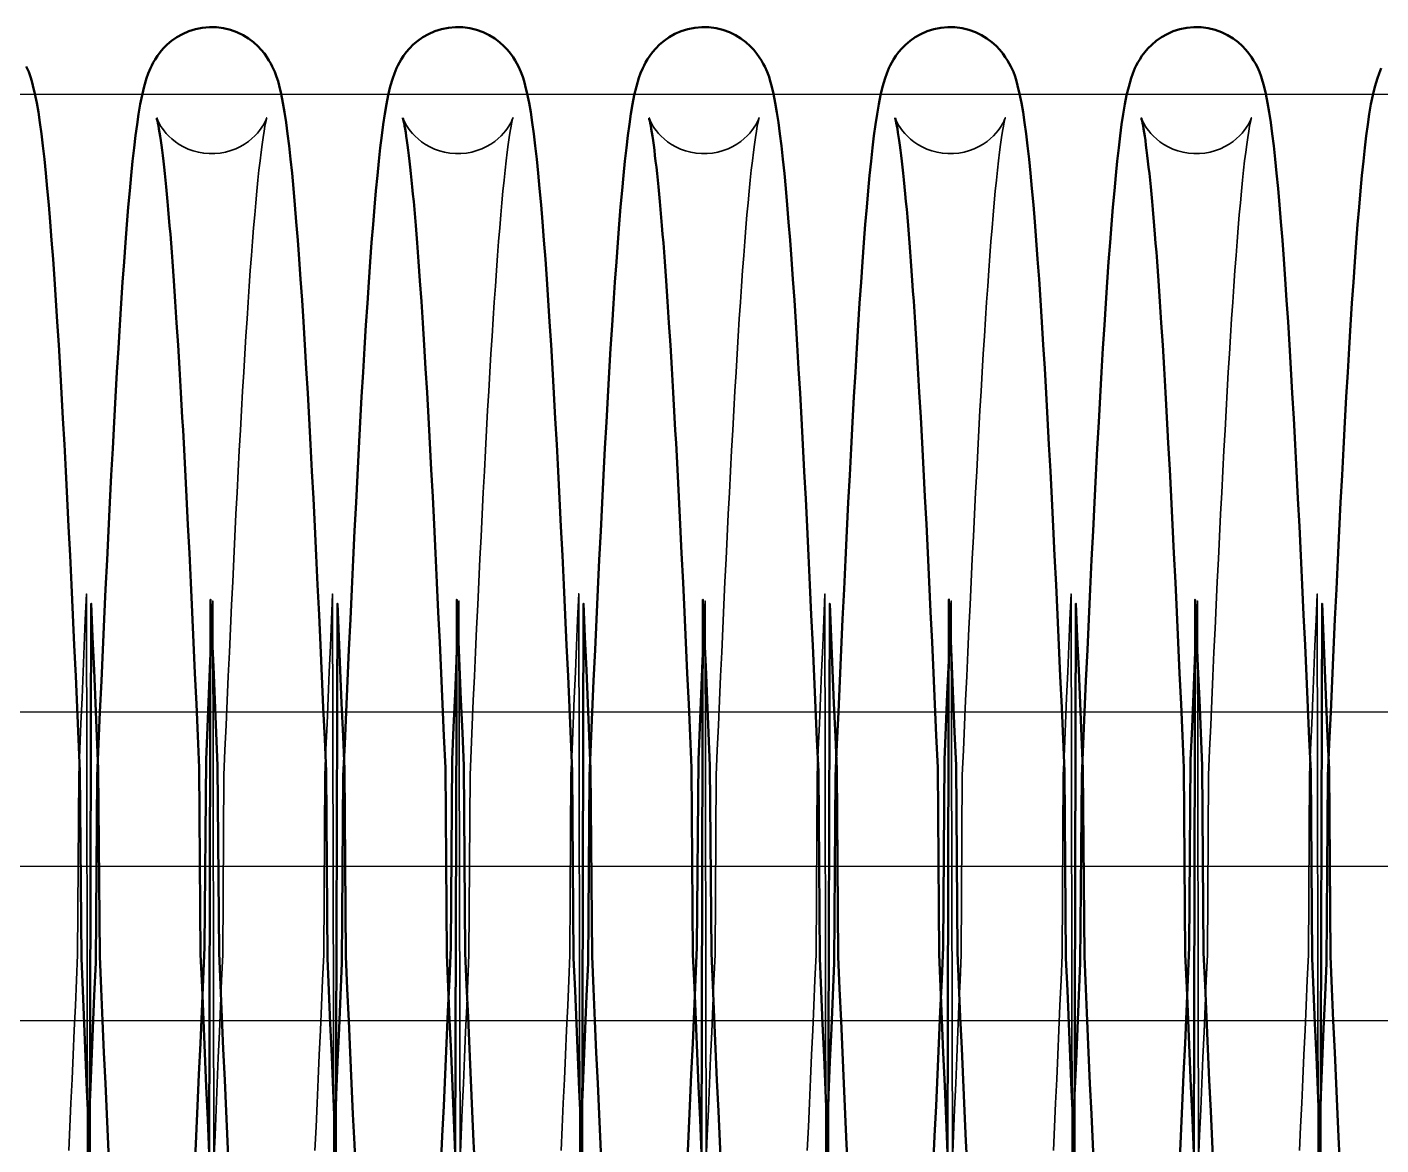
# Model space of a CAD drawing. Header units: millimetres. Extents: x 0 to 190005487, y 0 to 455456909.
# Drawn here: x 90683.43 to 90727.29, y 21507.21 to 21543.41 of the extents above; entities that cross this region are included whole.
import ezdxf

# ---------------------------------------------------------------- set-up
doc = ezdxf.new("R2010")
doc.units = ezdxf.units.MM
doc.header["$LTSCALE"] = 400
doc.header["$MEASUREMENT"] = 0
doc.linetypes.add('ACAD_ISO04W100', pattern=[30, 24, -3, 0, -3])
doc.linetypes.add('CEN', pattern=[35, 30, -2, 1, -2])
doc.layers.get('0').update_dxf_attribs({"linetype": 'CONTINUOUS'})
doc.layers.add('cen', color=1, linetype='ACAD_ISO04W100')
doc.layers.add('가려진 것(ISO)', color=7, linetype='CONTINUOUS', lineweight=35)
doc.layers.add('가시적인 것(ISO)', color=7, linetype='CONTINUOUS', lineweight=50)

# ---------------------------------------------------------------- blocks, each defined once
blk = doc.blocks.new('토션스프링 3')
at = {"layer": '가려진 것(ISO)', "flags": 128}
for points in [[(21462049.329, -50952857.63), (21462049.334, -50952857.647), (21462049.355, -50952857.704), (21462049.399, -50952857.807), (21462049.478, -50952857.966), (21462049.535, -50952858.07), (21462049.608, -50952858.191), (21462049.7, -50952858.328), (21462049.815, -50952858.48), (21462049.954, -50952858.646), (21462050.121, -50952858.822), (21462050.316, -50952859.003), (21462050.542, -50952859.182), (21462050.797, -50952859.355), (21462051.076, -50952859.514), (21462051.378, -50952859.654), (21462051.7, -50952859.77), (21462052.038, -50952859.86), (21462052.386, -50952859.922), (21462052.74, -50952859.952), (21462053.097, -50952859.949), (21462053.452, -50952859.915), (21462053.8, -50952859.851), (21462054.135, -50952859.758), (21462054.454, -50952859.638), (21462054.754, -50952859.495), (21462055.032, -50952859.334), (21462055.282, -50952859.161), (21462055.504, -50952858.981), (21462055.696, -50952858.801), (21462055.86, -50952858.625), (21462055.997, -50952858.459), (21462056.108, -50952858.309), (21462056.197, -50952858.174), (21462056.268, -50952858.056), (21462056.324, -50952857.954), (21462056.367, -50952857.869), (21462056.424, -50952857.742), (21462056.453, -50952857.667), (21462056.465, -50952857.633), (21462056.465, -50952857.635), (21462056.456, -50952857.667), (21462056.441, -50952857.726), (21462056.421, -50952857.808), (21462056.399, -50952857.911), (21462056.348, -50952858.173), (21462056.289, -50952858.505), (21462056.226, -50952858.901), (21462056.162, -50952859.352), (21462056.096, -50952859.857), (21462056.028, -50952860.413), (21462055.96, -50952861.021), (21462055.891, -50952861.678), (21462055.821, -50952862.381), (21462055.751, -50952863.131), (21462055.681, -50952863.924), (21462055.611, -50952864.759), (21462055.54, -50952865.637), (21462055.469, -50952866.559), (21462055.399, -50952867.522), (21462055.327, -50952868.527), (21462055.256, -50952869.571), (21462055.185, -50952870.652), (21462055.114, -50952871.77), (21462055.042, -50952872.923), (21462054.971, -50952874.109), (21462054.9, -50952875.328), (21462054.828, -50952876.578), (21462054.757, -50952877.861), (21462054.686, -50952879.178), (21462054.614, -50952880.526), (21462054.543, -50952881.903), (21462054.471, -50952883.309), (21462054.4, -50952884.741), (21462054.328, -50952886.197), (21462054.256, -50952887.677), (21462054.185, -50952889.177), (21462054.113, -50952890.697), (21462054.042, -50952892.234), (21462053.971, -50952893.791), (21462053.899, -50952895.368), (21462053.828, -50952896.964), (21462053.756, -50952898.577), (21462053.684, -50952900.205), (21462053.613, -50952911.846), (21462053.541, -50952913.499), (21462053.469, -50952915.16), (21462053.398, -50952916.829), (21462053.326, -50952918.502), (21462053.255, -50952920.179), (21462053.184, -50952921.858), (21462053.112, -50952923.543), (21462053.041, -50952925.233), (21462052.969, -50952888.925), (21462052.897, -50952890.618)], [(21462065.276, -50952857.63), (21462065.281, -50952857.647), (21462065.302, -50952857.704), (21462065.346, -50952857.807), (21462065.424, -50952857.966), (21462065.482, -50952858.07), (21462065.555, -50952858.191), (21462065.647, -50952858.328), (21462065.761, -50952858.48), (21462065.901, -50952858.647), (21462066.068, -50952858.823), (21462066.263, -50952859.003), (21462066.489, -50952859.182), (21462066.744, -50952859.355), (21462067.023, -50952859.514), (21462067.325, -50952859.654), (21462067.647, -50952859.77), (21462067.985, -50952859.86), (21462068.333, -50952859.922), (21462068.687, -50952859.952), (21462069.044, -50952859.949), (21462069.399, -50952859.915), (21462069.747, -50952859.851), (21462070.082, -50952859.758), (21462070.401, -50952859.638), (21462070.701, -50952859.494), (21462070.979, -50952859.334), (21462071.229, -50952859.161), (21462071.45, -50952858.981), (21462071.643, -50952858.8), (21462071.807, -50952858.625), (21462071.944, -50952858.459), (21462072.055, -50952858.309), (21462072.144, -50952858.174), (21462072.215, -50952858.056), (21462072.271, -50952857.954), (21462072.314, -50952857.869), (21462072.371, -50952857.742), (21462072.4, -50952857.667), (21462072.412, -50952857.633), (21462072.412, -50952857.635), (21462072.403, -50952857.667), (21462072.388, -50952857.726), (21462072.368, -50952857.808), (21462072.346, -50952857.911), (21462072.294, -50952858.173), (21462072.236, -50952858.505), (21462072.173, -50952858.901), (21462072.108, -50952859.352), (21462072.042, -50952859.857), (21462071.975, -50952860.414), (21462071.907, -50952861.021), (21462071.838, -50952861.678), (21462071.768, -50952862.381), (21462071.698, -50952863.131), (21462071.628, -50952863.924), (21462071.557, -50952864.759), (21462071.487, -50952865.637), (21462071.416, -50952866.559), (21462071.345, -50952867.523), (21462071.274, -50952868.527), (21462071.203, -50952869.571), (21462071.132, -50952870.652), (21462071.06, -50952871.77), (21462070.989, -50952872.923), (21462070.918, -50952874.109), (21462070.846, -50952875.328), (21462070.775, -50952876.578), (21462070.704, -50952877.861), (21462070.633, -50952879.178), (21462070.561, -50952880.526), (21462070.49, -50952881.903), (21462070.418, -50952883.309), (21462070.346, -50952884.741), (21462070.275, -50952886.198), (21462070.203, -50952887.677), (21462070.132, -50952889.177), (21462070.06, -50952890.697), (21462069.989, -50952892.234), (21462069.918, -50952893.791), (21462069.846, -50952895.368), (21462069.775, -50952896.964), (21462069.703, -50952898.577), (21462069.631, -50952900.205), (21462069.56, -50952911.847), (21462069.488, -50952913.499), (21462069.416, -50952915.16), (21462069.345, -50952916.829), (21462069.273, -50952918.502), (21462069.202, -50952920.179), (21462069.13, -50952921.858), (21462069.059, -50952923.543), (21462068.988, -50952925.233), (21462068.916, -50952888.925), (21462068.844, -50952890.618)], [(21462081.222, -50952857.63), (21462081.228, -50952857.647), (21462081.249, -50952857.704), (21462081.293, -50952857.807), (21462081.371, -50952857.966), (21462081.429, -50952858.07), (21462081.502, -50952858.191), (21462081.594, -50952858.328), (21462081.708, -50952858.481), (21462081.848, -50952858.647), (21462082.015, -50952858.823), (21462082.21, -50952859.003), (21462082.436, -50952859.182), (21462082.691, -50952859.355), (21462082.971, -50952859.514), (21462083.272, -50952859.654), (21462083.594, -50952859.77), (21462083.932, -50952859.86), (21462084.28, -50952859.922), (21462084.634, -50952859.952), (21462084.991, -50952859.949), (21462085.346, -50952859.915), (21462085.694, -50952859.851), (21462086.029, -50952859.758), (21462086.348, -50952859.638), (21462086.648, -50952859.494), (21462086.926, -50952859.333), (21462087.176, -50952859.16), (21462087.397, -50952858.981), (21462087.59, -50952858.8), (21462087.754, -50952858.624), (21462087.891, -50952858.459), (21462088.002, -50952858.309), (21462088.091, -50952858.174), (21462088.162, -50952858.056), (21462088.217, -50952857.954), (21462088.26, -50952857.869), (21462088.318, -50952857.742), (21462088.347, -50952857.667), (21462088.359, -50952857.633), (21462088.358, -50952857.635), (21462088.35, -50952857.667), (21462088.334, -50952857.726), (21462088.315, -50952857.808), (21462088.293, -50952857.911), (21462088.241, -50952858.173), (21462088.183, -50952858.505), (21462088.12, -50952858.901), (21462088.055, -50952859.352), (21462087.989, -50952859.857), (21462087.922, -50952860.414), (21462087.854, -50952861.021), (21462087.785, -50952861.678), (21462087.715, -50952862.381), (21462087.645, -50952863.131), (21462087.575, -50952863.924), (21462087.504, -50952864.759), (21462087.434, -50952865.637), (21462087.363, -50952866.559), (21462087.292, -50952867.523), (21462087.221, -50952868.527), (21462087.15, -50952869.571), (21462087.079, -50952870.652), (21462087.007, -50952871.77), (21462086.936, -50952872.923), (21462086.865, -50952874.109), (21462086.793, -50952875.328), (21462086.722, -50952876.578), (21462086.651, -50952877.861), (21462086.58, -50952879.178), (21462086.508, -50952880.526), (21462086.436, -50952881.904), (21462086.365, -50952883.309), (21462086.293, -50952884.741), (21462086.222, -50952886.198), (21462086.15, -50952887.677), (21462086.078, -50952889.177), (21462086.007, -50952890.697), (21462085.936, -50952892.234), (21462085.864, -50952893.79), (21462085.793, -50952895.368), (21462085.721, -50952896.964), (21462085.65, -50952898.577), (21462085.578, -50952900.205), (21462085.506, -50952911.847), (21462085.435, -50952913.499), (21462085.363, -50952915.16), (21462085.291, -50952916.828), (21462085.22, -50952918.502), (21462085.149, -50952920.179), (21462085.077, -50952921.858), (21462085.006, -50952923.543), (21462084.934, -50952925.233), (21462084.863, -50952888.925), (21462084.791, -50952890.618)], [(21462097.169, -50952857.63), (21462097.175, -50952857.647), (21462097.196, -50952857.704), (21462097.239, -50952857.809), (21462097.317, -50952857.972), (21462097.375, -50952858.076), (21462097.45, -50952858.196), (21462097.543, -50952858.332), (21462097.658, -50952858.484), (21462097.799, -50952858.651), (21462097.966, -50952858.828), (21462098.163, -50952859.008), (21462098.39, -50952859.187), (21462098.645, -50952859.359), (21462098.925, -50952859.518), (21462099.228, -50952859.658), (21462099.55, -50952859.773), (21462099.888, -50952859.862), (21462100.237, -50952859.923), (21462100.591, -50952859.952), (21462100.947, -50952859.949), (21462101.302, -50952859.914), (21462101.649, -50952859.849), (21462101.984, -50952859.755), (21462102.303, -50952859.634), (21462102.603, -50952859.49), (21462102.879, -50952859.329), (21462103.129, -50952859.156), (21462103.349, -50952858.976), (21462103.541, -50952858.796), (21462103.705, -50952858.62), (21462103.841, -50952858.455), (21462103.951, -50952858.305), (21462104.04, -50952858.171), (21462104.11, -50952858.053), (21462104.165, -50952857.952), (21462104.208, -50952857.867), (21462104.265, -50952857.741), (21462104.294, -50952857.666), (21462104.306, -50952857.633), (21462104.305, -50952857.635), (21462104.296, -50952857.668), (21462104.281, -50952857.727), (21462104.262, -50952857.809), (21462104.239, -50952857.912), (21462104.188, -50952858.175), (21462104.129, -50952858.507), (21462104.067, -50952858.903), (21462104.002, -50952859.355), (21462103.936, -50952859.859), (21462103.869, -50952860.416), (21462103.8, -50952861.024), (21462103.731, -50952861.681), (21462103.662, -50952862.385), (21462103.591, -50952863.134), (21462103.521, -50952863.927), (21462103.451, -50952864.763), (21462103.38, -50952865.641), (21462103.31, -50952866.563), (21462103.239, -50952867.527), (21462103.168, -50952868.531), (21462103.096, -50952869.575), (21462103.025, -50952870.656), (21462102.954, -50952871.774), (21462102.882, -50952872.927), (21462102.811, -50952874.113), (21462102.74, -50952875.332), (21462102.669, -50952876.581), (21462102.598, -50952877.865), (21462102.526, -50952879.182), (21462102.455, -50952880.53), (21462102.383, -50952881.907), (21462102.312, -50952883.313), (21462102.24, -50952884.745), (21462102.168, -50952886.201), (21462102.097, -50952887.68), (21462102.025, -50952889.18), (21462101.954, -50952890.699), (21462101.882, -50952892.236), (21462101.811, -50952893.793), (21462101.74, -50952895.37), (21462101.668, -50952896.967), (21462101.597, -50952898.58), (21462101.525, -50952900.208), (21462101.453, -50952911.849), (21462101.381, -50952913.501), (21462101.31, -50952915.162), (21462101.238, -50952916.83), (21462101.167, -50952918.503), (21462101.095, -50952920.179), (21462101.024, -50952921.858), (21462100.953, -50952923.543), (21462100.881, -50952925.233), (21462100.81, -50952888.925), (21462100.738, -50952890.619)], [(21462113.116, -50952857.63), (21462113.122, -50952857.647), (21462113.143, -50952857.704), (21462113.186, -50952857.807), (21462113.265, -50952857.966), (21462113.322, -50952858.07), (21462113.396, -50952858.191), (21462113.488, -50952858.328), (21462113.602, -50952858.48), (21462113.741, -50952858.646), (21462113.908, -50952858.822), (21462114.103, -50952859.003), (21462114.329, -50952859.182), (21462114.584, -50952859.354), (21462114.863, -50952859.514), (21462115.165, -50952859.654), (21462115.487, -50952859.77), (21462115.825, -50952859.86), (21462116.173, -50952859.921), (21462116.527, -50952859.952), (21462116.884, -50952859.949), (21462117.239, -50952859.915), (21462117.586, -50952859.851), (21462117.922, -50952859.758), (21462118.241, -50952859.638), (21462118.541, -50952859.495), (21462118.819, -50952859.334), (21462119.069, -50952859.161), (21462119.291, -50952858.981), (21462119.483, -50952858.801), (21462119.647, -50952858.625), (21462119.784, -50952858.459), (21462119.895, -50952858.309), (21462119.984, -50952858.174), (21462120.055, -50952858.056), (21462120.111, -50952857.954), (21462120.154, -50952857.869), (21462120.212, -50952857.742), (21462120.241, -50952857.667), (21462120.253, -50952857.633), (21462120.252, -50952857.635), (21462120.243, -50952857.667), (21462120.228, -50952857.726), (21462120.209, -50952857.808), (21462120.186, -50952857.911), (21462120.135, -50952858.173), (21462120.077, -50952858.505), (21462120.014, -50952858.9), (21462119.949, -50952859.352), (21462119.883, -50952859.856), (21462119.816, -50952860.413), (21462119.748, -50952861.021), (21462119.678, -50952861.677), (21462119.609, -50952862.381), (21462119.539, -50952863.131), (21462119.468, -50952863.924), (21462119.398, -50952864.759), (21462119.328, -50952865.637), (21462119.257, -50952866.559), (21462119.186, -50952867.522), (21462119.115, -50952868.526), (21462119.044, -50952869.57), (21462118.972, -50952870.652), (21462118.901, -50952871.77), (21462118.83, -50952872.923), (21462118.758, -50952874.11), (21462118.687, -50952875.328), (21462118.616, -50952876.578), (21462118.545, -50952877.861), (21462118.473, -50952879.178), (21462118.402, -50952880.525), (21462118.33, -50952881.903), (21462118.259, -50952883.309), (21462118.187, -50952884.741), (21462118.115, -50952886.197), (21462118.044, -50952887.677), (21462117.972, -50952889.177), (21462117.901, -50952890.697), (21462117.829, -50952892.235), (21462117.758, -50952893.791), (21462117.687, -50952895.368), (21462117.615, -50952896.964), (21462117.543, -50952898.577), (21462117.472, -50952900.205), (21462117.4, -50952911.846), (21462117.328, -50952913.499), (21462117.257, -50952915.16), (21462117.185, -50952916.829), (21462117.114, -50952918.503), (21462117.042, -50952920.18), (21462116.971, -50952921.859), (21462116.9, -50952923.544), (21462116.828, -50952925.233), (21462116.756, -50952888.925), (21462116.685, -50952890.618)], [(21462043.638, -50952924.51), (21462043.709, -50952922.988), (21462043.781, -50952921.449), (21462043.852, -50952919.893), (21462043.923, -50952918.32), (21462043.994, -50952916.728), (21462044.066, -50952915.118), (21462044.138, -50952913.493), (21462044.209, -50952911.853), (21462044.281, -50952900.202), (21462044.352, -50952898.54), (21462044.424, -50952896.871), (21462044.496, -50952895.196), (21462044.567, -50952893.516), (21462044.639, -50952891.835), (21462044.71, -50952890.153), (21462044.781, -50952888.469), (21462044.852, -50952924.781), (21462044.924, -50952923.091)], [(21462059.585, -50952924.51), (21462059.656, -50952922.988), (21462059.727, -50952921.448), (21462059.799, -50952919.892), (21462059.87, -50952918.32), (21462059.941, -50952916.728), (21462060.013, -50952915.118), (21462060.084, -50952913.493), (21462060.156, -50952911.853), (21462060.228, -50952900.202), (21462060.299, -50952898.541), (21462060.371, -50952896.871), (21462060.443, -50952895.196), (21462060.514, -50952893.516), (21462060.585, -50952891.834), (21462060.657, -50952890.152), (21462060.728, -50952888.468), (21462060.799, -50952924.78), (21462060.871, -50952923.091)], [(21462075.531, -50952924.525), (21462075.602, -50952923), (21462075.674, -50952921.456), (21462075.746, -50952919.893), (21462075.817, -50952918.315), (21462075.888, -50952916.723), (21462075.96, -50952915.118), (21462076.031, -50952913.499), (21462076.102, -50952911.865), (21462076.174, -50952900.217), (21462076.245, -50952898.557), (21462076.317, -50952896.888), (21462076.389, -50952895.21), (21462076.46, -50952893.527), (21462076.532, -50952891.839), (21462076.604, -50952890.15), (21462076.675, -50952888.461), (21462076.746, -50952924.774), (21462076.818, -50952923.091)], [(21462091.478, -50952924.509), (21462091.55, -50952922.988), (21462091.621, -50952921.45), (21462091.692, -50952919.894), (21462091.764, -50952918.321), (21462091.835, -50952916.728), (21462091.907, -50952915.118), (21462091.978, -50952913.491), (21462092.05, -50952911.852), (21462092.121, -50952900.2), (21462092.193, -50952898.539), (21462092.265, -50952896.87), (21462092.336, -50952895.196), (21462092.408, -50952893.517), (21462092.479, -50952891.837), (21462092.55, -50952890.156), (21462092.622, -50952888.47), (21462092.693, -50952924.781), (21462092.765, -50952923.091)], [(21462107.425, -50952924.509), (21462107.497, -50952922.988), (21462107.568, -50952921.449), (21462107.639, -50952919.894), (21462107.711, -50952918.321), (21462107.782, -50952916.728), (21462107.853, -50952915.118), (21462107.925, -50952913.492), (21462107.997, -50952911.852), (21462108.068, -50952900.201), (21462108.14, -50952898.539), (21462108.211, -50952896.87), (21462108.283, -50952895.196), (21462108.355, -50952893.517), (21462108.426, -50952891.836), (21462108.497, -50952890.155), (21462108.568, -50952888.47), (21462108.64, -50952924.781), (21462108.711, -50952923.091)], [(21462123.372, -50952924.51), (21462123.443, -50952922.988), (21462123.515, -50952921.449), (21462123.586, -50952919.894), (21462123.657, -50952918.321), (21462123.729, -50952916.728), (21462123.8, -50952915.118), (21462123.872, -50952913.492), (21462123.943, -50952911.852), (21462124.015, -50952900.201), (21462124.087, -50952898.539), (21462124.158, -50952896.87), (21462124.23, -50952895.196), (21462124.301, -50952893.517), (21462124.373, -50952891.836), (21462124.444, -50952890.155), (21462124.515, -50952888.47), (21462124.587, -50952924.781), (21462124.658, -50952923.091)]]:
    blk.add_lwpolyline(points, dxfattribs=at)
at = {"layer": '가시적인 것(ISO)', "flags": 128}
for points in [[(21462040.879, -50952854.311), (21462041.041, -50952854.656), (21462041.159, -50952854.968), (21462041.246, -50952855.255), (21462041.315, -50952855.53), (21462041.443, -50952856.08), (21462041.562, -50952856.658), (21462041.669, -50952857.275), (21462041.77, -50952857.939), (21462041.867, -50952858.66), (21462041.963, -50952859.447), (21462042.058, -50952860.302), (21462042.153, -50952861.223), (21462042.247, -50952862.209), (21462042.341, -50952863.26), (21462042.433, -50952864.373), (21462042.526, -50952865.549), (21462042.618, -50952866.786), (21462042.71, -50952868.082), (21462042.801, -50952869.438), (21462042.893, -50952870.856), (21462042.985, -50952872.334), (21462043.077, -50952873.869), (21462043.169, -50952875.458), (21462043.261, -50952877.098), (21462043.353, -50952878.787), (21462043.445, -50952880.52), (21462043.536, -50952882.295), (21462043.627, -50952884.111), (21462043.719, -50952885.971), (21462043.811, -50952887.873), (21462043.902, -50952889.813), (21462043.994, -50952891.788), (21462044.086, -50952893.794), (21462044.178, -50952895.826), (21462044.269, -50952897.882), (21462044.361, -50952899.957), (21462044.452, -50952912.049), (21462044.543, -50952914.161), (21462044.635, -50952916.293), (21462044.727, -50952918.44), (21462044.818, -50952920.598), (21462044.91, -50952922.763), (21462045.002, -50952924.93), (21462045.093, -50952889.095), (21462045.185, -50952891.255), (21462045.276, -50952893.406), (21462045.368, -50952895.552), (21462045.459, -50952897.692), (21462045.551, -50952899.822), (21462045.643, -50952911.938), (21462045.734, -50952914.035), (21462045.826, -50952916.11), (21462045.918, -50952918.159), (21462046.009, -50952920.177), (21462046.1, -50952922.161), (21462046.192, -50952924.116), (21462046.283, -50952926.04)], [(21462044.924, -50952923.091), (21462045.016, -50952920.927), (21462045.108, -50952918.768), (21462045.199, -50952916.618), (21462045.291, -50952914.48), (21462045.383, -50952912.36), (21462045.474, -50952900.26), (21462045.565, -50952898.186), (21462045.657, -50952896.131), (21462045.748, -50952894.098), (21462045.84, -50952892.09), (21462045.932, -50952890.111), (21462046.024, -50952888.164), (21462046.115, -50952886.253), (21462046.207, -50952884.382), (21462046.299, -50952882.555), (21462046.39, -50952880.774), (21462046.482, -50952879.039), (21462046.573, -50952877.347), (21462046.665, -50952875.701), (21462046.757, -50952874.105), (21462046.849, -50952872.561), (21462046.941, -50952871.071), (21462047.034, -50952869.639), (21462047.126, -50952868.267), (21462047.218, -50952866.958), (21462047.31, -50952865.715), (21462047.402, -50952864.533), (21462047.495, -50952863.413), (21462047.587, -50952862.357), (21462047.681, -50952861.365), (21462047.775, -50952860.439), (21462047.87, -50952859.579), (21462047.964, -50952858.788), (21462048.059, -50952858.059), (21462048.159, -50952857.385), (21462048.266, -50952856.758), (21462048.384, -50952856.17), (21462048.516, -50952855.614), (21462048.679, -50952855.055), (21462048.788, -50952854.754), (21462048.925, -50952854.424), (21462049.01, -50952854.245), (21462049.111, -50952854.052), (21462049.232, -50952853.846), (21462049.377, -50952853.624), (21462049.552, -50952853.389), (21462049.762, -50952853.143), (21462050.011, -50952852.894), (21462050.303, -50952852.647), (21462050.635, -50952852.413), (21462051.004, -50952852.204), (21462051.407, -50952852.028), (21462051.838, -50952851.891), (21462052.287, -50952851.799), (21462052.747, -50952851.758), (21462053.211, -50952851.767), (21462053.669, -50952851.826), (21462054.111, -50952851.934), (21462054.532, -50952852.086), (21462054.926, -50952852.276), (21462055.283, -50952852.494), (21462055.6, -50952852.733), (21462055.876, -50952852.981), (21462056.11, -50952853.23), (21462056.307, -50952853.472), (21462056.472, -50952853.704), (21462056.608, -50952853.92), (21462056.724, -50952854.122), (21462056.825, -50952854.311), (21462056.987, -50952854.657), (21462057.105, -50952854.968), (21462057.193, -50952855.256), (21462057.262, -50952855.53), (21462057.39, -50952856.08), (21462057.509, -50952856.658), (21462057.616, -50952857.275), (21462057.717, -50952857.939), (21462057.813, -50952858.66), (21462057.91, -50952859.447), (21462058.005, -50952860.302), (21462058.1, -50952861.223), (21462058.194, -50952862.209), (21462058.287, -50952863.26), (21462058.38, -50952864.373), (21462058.473, -50952865.549), (21462058.565, -50952866.786), (21462058.657, -50952868.082), (21462058.748, -50952869.438), (21462058.84, -50952870.856), (21462058.932, -50952872.334), (21462059.024, -50952873.869), (21462059.116, -50952875.458), (21462059.208, -50952877.098), (21462059.3, -50952878.786), (21462059.391, -50952880.52), (21462059.483, -50952882.295), (21462059.574, -50952884.111), (21462059.666, -50952885.97), (21462059.757, -50952887.872), (21462059.849, -50952889.813), (21462059.941, -50952891.788), (21462060.033, -50952893.793), (21462060.124, -50952895.826), (21462060.216, -50952897.882), (21462060.307, -50952899.957), (21462060.399, -50952912.049), (21462060.49, -50952914.161), (21462060.582, -50952916.293), (21462060.673, -50952918.44), (21462060.765, -50952920.598), (21462060.857, -50952922.762), (21462060.949, -50952924.93), (21462061.04, -50952889.095), (21462061.132, -50952891.255), (21462061.223, -50952893.406), (21462061.314, -50952895.552), (21462061.406, -50952897.692), (21462061.498, -50952899.822), (21462061.589, -50952911.937), (21462061.681, -50952914.035), (21462061.773, -50952916.11), (21462061.865, -50952918.159), (21462061.956, -50952920.177), (21462062.047, -50952922.162), (21462062.139, -50952924.116), (21462062.23, -50952926.04)], [(21462060.871, -50952923.091), (21462060.963, -50952920.927), (21462061.054, -50952918.768), (21462061.146, -50952916.618), (21462061.238, -50952914.48), (21462061.33, -50952912.359), (21462061.421, -50952900.26), (21462061.512, -50952898.185), (21462061.604, -50952896.131), (21462061.695, -50952894.098), (21462061.787, -50952892.09), (21462061.879, -50952890.111), (21462061.971, -50952888.164), (21462062.062, -50952886.253), (21462062.154, -50952884.382), (21462062.246, -50952882.554), (21462062.337, -50952880.774), (21462062.428, -50952879.038), (21462062.52, -50952877.347), (21462062.612, -50952875.701), (21462062.704, -50952874.105), (21462062.796, -50952872.561), (21462062.888, -50952871.071), (21462062.98, -50952869.639), (21462063.073, -50952868.267), (21462063.165, -50952866.958), (21462063.257, -50952865.714), (21462063.349, -50952864.532), (21462063.441, -50952863.413), (21462063.534, -50952862.357), (21462063.628, -50952861.365), (21462063.722, -50952860.438), (21462063.817, -50952859.578), (21462063.911, -50952858.786), (21462064.006, -50952858.058), (21462064.106, -50952857.384), (21462064.213, -50952856.758), (21462064.331, -50952856.171), (21462064.463, -50952855.614), (21462064.626, -50952855.055), (21462064.735, -50952854.753), (21462064.872, -50952854.424), (21462064.957, -50952854.244), (21462065.058, -50952854.052), (21462065.179, -50952853.846), (21462065.324, -50952853.624), (21462065.5, -50952853.388), (21462065.71, -50952853.143), (21462065.959, -50952852.893), (21462066.251, -50952852.646), (21462066.583, -50952852.413), (21462066.952, -50952852.204), (21462067.355, -50952852.028), (21462067.786, -50952851.891), (21462068.235, -50952851.799), (21462068.695, -50952851.758), (21462069.158, -50952851.767), (21462069.617, -50952851.827), (21462070.059, -50952851.934), (21462070.48, -50952852.086), (21462070.873, -50952852.276), (21462071.231, -50952852.495), (21462071.547, -50952852.733), (21462071.823, -50952852.982), (21462072.058, -50952853.231), (21462072.255, -50952853.473), (21462072.419, -50952853.704), (21462072.555, -50952853.921), (21462072.67, -50952854.122), (21462072.77, -50952854.311), (21462072.931, -50952854.657), (21462073.05, -50952854.969), (21462073.139, -50952855.256), (21462073.209, -50952855.531), (21462073.337, -50952856.079), (21462073.455, -50952856.658), (21462073.563, -50952857.275), (21462073.663, -50952857.939), (21462073.76, -50952858.661), (21462073.857, -50952859.447), (21462073.952, -50952860.301), (21462074.047, -50952861.222), (21462074.141, -50952862.209), (21462074.234, -50952863.259), (21462074.327, -50952864.373), (21462074.419, -50952865.549), (21462074.512, -50952866.785), (21462074.603, -50952868.082), (21462074.695, -50952869.438), (21462074.787, -50952870.856), (21462074.879, -50952872.334), (21462074.971, -50952873.869), (21462075.063, -50952875.458), (21462075.155, -50952877.098), (21462075.247, -50952878.786), (21462075.338, -50952880.52), (21462075.43, -50952882.295), (21462075.521, -50952884.111), (21462075.613, -50952885.97), (21462075.704, -50952887.872), (21462075.796, -50952889.812), (21462075.888, -50952891.787), (21462075.98, -50952893.793), (21462076.071, -50952895.826), (21462076.163, -50952897.882), (21462076.254, -50952899.957), (21462076.346, -50952912.049), (21462076.437, -50952914.161), (21462076.529, -50952916.293), (21462076.62, -50952918.439), (21462076.712, -50952920.597), (21462076.804, -50952922.762), (21462076.895, -50952924.929), (21462076.987, -50952889.095), (21462077.079, -50952891.255), (21462077.17, -50952893.406), (21462077.261, -50952895.552), (21462077.353, -50952897.691), (21462077.444, -50952899.821), (21462077.536, -50952911.937), (21462077.628, -50952914.035), (21462077.72, -50952916.11), (21462077.811, -50952918.159), (21462077.903, -50952920.177), (21462077.994, -50952922.162), (21462078.085, -50952924.116), (21462078.177, -50952926.039)], [(21462076.818, -50952923.091), (21462076.909, -50952920.936), (21462077.001, -50952918.782), (21462077.092, -50952916.634), (21462077.184, -50952914.497), (21462077.276, -50952912.373), (21462077.368, -50952900.267), (21462077.459, -50952898.183), (21462077.551, -50952896.125), (21462077.642, -50952894.098), (21462077.733, -50952892.098), (21462077.825, -50952890.124), (21462077.917, -50952888.181), (21462078.008, -50952886.27), (21462078.1, -50952884.397), (21462078.192, -50952882.564), (21462078.284, -50952880.776), (21462078.375, -50952879.035), (21462078.467, -50952877.345), (21462078.558, -50952875.707), (21462078.65, -50952874.116), (21462078.742, -50952872.576), (21462078.834, -50952871.088), (21462078.926, -50952869.656), (21462079.019, -50952868.281), (21462079.111, -50952866.965), (21462079.204, -50952865.712), (21462079.296, -50952864.524), (21462079.389, -50952863.402), (21462079.482, -50952862.349), (21462079.575, -50952861.361), (21462079.669, -50952860.436), (21462079.764, -50952859.575), (21462079.86, -50952858.777), (21462079.959, -50952858.041), (21462080.059, -50952857.367), (21462080.161, -50952856.751), (21462080.275, -50952856.173), (21462080.409, -50952855.614), (21462080.575, -50952855.051), (21462080.682, -50952854.751), (21462080.821, -50952854.421), (21462080.906, -50952854.241), (21462081.007, -50952854.048), (21462081.128, -50952853.841), (21462081.274, -50952853.62), (21462081.449, -50952853.385), (21462081.661, -50952853.138), (21462081.911, -50952852.888), (21462082.202, -50952852.642), (21462082.535, -50952852.41), (21462082.906, -50952852.201), (21462083.31, -50952852.024), (21462083.739, -50952851.889), (21462084.19, -50952851.799), (21462084.651, -50952851.757), (21462085.113, -50952851.767), (21462085.57, -50952851.828), (21462086.014, -50952851.937), (21462086.434, -50952852.088), (21462086.825, -50952852.279), (21462087.182, -50952852.5), (21462087.501, -50952852.74), (21462087.777, -50952852.989), (21462088.01, -50952853.237), (21462088.207, -50952853.48), (21462088.37, -50952853.71), (21462088.507, -50952853.925), (21462088.626, -50952854.127), (21462088.728, -50952854.315), (21462088.889, -50952854.66), (21462089.004, -50952854.971), (21462089.087, -50952855.259), (21462089.155, -50952855.534), (21462089.285, -50952856.086), (21462089.404, -50952856.665), (21462089.511, -50952857.281), (21462089.611, -50952857.945), (21462089.708, -50952858.667), (21462089.804, -50952859.455), (21462089.9, -50952860.31), (21462089.995, -50952861.232), (21462090.089, -50952862.218), (21462090.182, -50952863.269), (21462090.275, -50952864.383), (21462090.367, -50952865.559), (21462090.459, -50952866.795), (21462090.551, -50952868.092), (21462090.643, -50952869.448), (21462090.734, -50952870.867), (21462090.826, -50952872.346), (21462090.918, -50952873.881), (21462091.01, -50952875.47), (21462091.102, -50952877.11), (21462091.194, -50952878.798), (21462091.286, -50952880.531), (21462091.377, -50952882.307), (21462091.469, -50952884.122), (21462091.56, -50952885.983), (21462091.652, -50952887.885), (21462091.743, -50952889.826), (21462091.835, -50952891.801), (21462091.927, -50952893.806), (21462092.019, -50952895.838), (21462092.11, -50952897.894), (21462092.202, -50952899.968), (21462092.293, -50952912.06), (21462092.384, -50952914.173), (21462092.476, -50952916.305), (21462092.568, -50952918.452), (21462092.659, -50952920.609), (21462092.751, -50952922.774), (21462092.843, -50952924.94), (21462092.934, -50952889.105), (21462093.026, -50952891.264), (21462093.117, -50952893.414), (21462093.208, -50952895.561), (21462093.3, -50952897.701), (21462093.392, -50952899.831), (21462093.483, -50952911.946), (21462093.575, -50952914.044), (21462093.667, -50952916.118), (21462093.759, -50952918.166), (21462093.85, -50952920.184), (21462093.941, -50952922.167), (21462094.032, -50952924.122), (21462094.124, -50952926.046)], [(21462092.765, -50952923.091), (21462092.856, -50952920.927), (21462092.948, -50952918.767), (21462093.04, -50952916.617), (21462093.132, -50952914.48), (21462093.223, -50952912.361), (21462093.315, -50952900.263), (21462093.406, -50952898.188), (21462093.497, -50952896.133), (21462093.589, -50952894.099), (21462093.681, -50952892.09), (21462093.772, -50952890.11), (21462093.864, -50952888.163), (21462093.956, -50952886.253), (21462094.048, -50952884.382), (21462094.139, -50952882.556), (21462094.231, -50952880.777), (21462094.322, -50952879.04), (21462094.414, -50952877.347), (21462094.506, -50952875.701), (21462094.598, -50952874.105), (21462094.69, -50952872.56), (21462094.782, -50952871.071), (21462094.874, -50952869.639), (21462094.966, -50952868.268), (21462095.058, -50952866.96), (21462095.15, -50952865.717), (21462095.242, -50952864.535), (21462095.335, -50952863.415), (21462095.428, -50952862.358), (21462095.521, -50952861.367), (21462095.615, -50952860.441), (21462095.709, -50952859.582), (21462095.803, -50952858.792), (21462095.899, -50952858.062), (21462095.999, -50952857.386), (21462096.107, -50952856.758), (21462096.225, -50952856.17), (21462096.356, -50952855.615), (21462096.52, -50952855.056), (21462096.628, -50952854.754), (21462096.765, -50952854.425), (21462096.85, -50952854.246), (21462096.951, -50952854.053), (21462097.072, -50952853.847), (21462097.217, -50952853.626), (21462097.392, -50952853.39), (21462097.601, -50952853.145), (21462097.85, -50952852.895), (21462098.142, -50952852.648), (21462098.474, -50952852.415), (21462098.842, -50952852.205), (21462099.246, -50952852.029), (21462099.676, -50952851.892), (21462100.125, -50952851.8), (21462100.585, -50952851.758), (21462101.049, -50952851.767), (21462101.507, -50952851.826), (21462101.949, -50952851.933), (21462102.371, -50952852.085), (21462102.764, -50952852.275), (21462103.122, -50952852.493), (21462103.439, -50952852.731), (21462103.715, -50952852.98), (21462103.949, -50952853.229), (21462104.147, -50952853.471), (21462104.311, -50952853.702), (21462104.449, -50952853.918), (21462104.568, -50952854.12), (21462104.671, -50952854.309), (21462104.832, -50952854.655), (21462104.948, -50952854.966), (21462105.033, -50952855.254), (21462105.101, -50952855.529), (21462105.231, -50952856.08), (21462105.35, -50952856.659), (21462105.457, -50952857.275), (21462105.557, -50952857.939), (21462105.654, -50952858.66), (21462105.75, -50952859.448), (21462105.846, -50952860.303), (21462105.941, -50952861.224), (21462106.035, -50952862.21), (21462106.128, -50952863.26), (21462106.221, -50952864.374), (21462106.313, -50952865.549), (21462106.405, -50952866.786), (21462106.497, -50952868.082), (21462106.589, -50952869.438), (21462106.681, -50952870.857), (21462106.773, -50952872.335), (21462106.865, -50952873.87), (21462106.957, -50952875.459), (21462107.048, -50952877.099), (21462107.14, -50952878.787), (21462107.232, -50952880.52), (21462107.323, -50952882.295), (21462107.415, -50952884.111), (21462107.506, -50952885.971), (21462107.598, -50952887.873), (21462107.69, -50952889.814), (21462107.781, -50952891.789), (21462107.873, -50952893.794), (21462107.965, -50952895.827), (21462108.057, -50952897.882), (21462108.148, -50952899.957), (21462108.239, -50952912.049), (21462108.331, -50952914.162), (21462108.422, -50952916.294), (21462108.514, -50952918.441), (21462108.606, -50952920.599), (21462108.698, -50952922.763), (21462108.789, -50952924.93), (21462108.881, -50952889.096), (21462108.972, -50952891.255), (21462109.063, -50952893.405), (21462109.155, -50952895.552), (21462109.246, -50952897.692), (21462109.338, -50952899.822), (21462109.43, -50952911.938), (21462109.522, -50952914.036), (21462109.613, -50952916.111), (21462109.705, -50952918.159), (21462109.796, -50952920.177), (21462109.888, -50952922.161), (21462109.979, -50952924.116), (21462110.071, -50952926.04)], [(21462108.711, -50952923.091), (21462108.803, -50952920.927), (21462108.895, -50952918.767), (21462108.987, -50952916.617), (21462109.078, -50952914.48), (21462109.17, -50952912.36), (21462109.261, -50952900.262), (21462109.353, -50952898.188), (21462109.444, -50952896.132), (21462109.536, -50952894.099), (21462109.627, -50952892.09), (21462109.719, -50952890.11), (21462109.811, -50952888.163), (21462109.903, -50952886.253), (21462109.995, -50952884.382), (21462110.086, -50952882.556), (21462110.177, -50952880.776), (21462110.269, -50952879.04), (21462110.361, -50952877.347), (21462110.452, -50952875.701), (21462110.544, -50952874.105), (21462110.637, -50952872.56), (21462110.729, -50952871.071), (21462110.821, -50952869.639), (21462110.913, -50952868.268), (21462111.005, -50952866.96), (21462111.097, -50952865.716), (21462111.189, -50952864.534), (21462111.282, -50952863.415), (21462111.375, -50952862.358), (21462111.468, -50952861.366), (21462111.562, -50952860.44), (21462111.656, -50952859.582), (21462111.75, -50952858.791), (21462111.846, -50952858.061), (21462111.946, -50952857.386), (21462112.054, -50952856.758), (21462112.172, -50952856.17), (21462112.303, -50952855.615), (21462112.467, -50952855.056), (21462112.575, -50952854.754), (21462112.712, -50952854.425), (21462112.797, -50952854.245), (21462112.898, -50952854.053), (21462113.019, -50952853.847), (21462113.164, -50952853.625), (21462113.339, -50952853.39), (21462113.549, -50952853.145), (21462113.797, -50952852.895), (21462114.089, -50952852.648), (21462114.421, -50952852.414), (21462114.79, -50952852.205), (21462115.193, -50952852.029), (21462115.624, -50952851.892), (21462116.073, -50952851.8), (21462116.532, -50952851.758), (21462116.996, -50952851.767), (21462117.454, -50952851.826), (21462117.896, -50952851.933), (21462118.318, -50952852.085), (21462118.711, -50952852.275), (21462119.069, -50952852.493), (21462119.386, -50952852.731), (21462119.662, -50952852.98), (21462119.897, -50952853.229), (21462120.094, -50952853.471), (21462120.258, -50952853.703), (21462120.396, -50952853.918), (21462120.514, -50952854.12), (21462120.617, -50952854.309), (21462120.778, -50952854.655), (21462120.895, -50952854.966), (21462120.98, -50952855.254), (21462121.048, -50952855.529), (21462121.178, -50952856.08), (21462121.296, -50952856.659), (21462121.404, -50952857.275), (21462121.504, -50952857.939), (21462121.601, -50952858.66), (21462121.697, -50952859.448), (21462121.793, -50952860.302), (21462121.887, -50952861.224), (21462121.981, -50952862.21), (21462122.075, -50952863.26), (21462122.168, -50952864.374), (21462122.26, -50952865.549), (21462122.352, -50952866.786), (21462122.444, -50952868.082), (21462122.536, -50952869.438), (21462122.627, -50952870.856), (21462122.719, -50952872.335), (21462122.811, -50952873.87), (21462122.903, -50952875.459), (21462122.995, -50952877.099), (21462123.087, -50952878.787), (21462123.179, -50952880.52), (21462123.27, -50952882.295), (21462123.362, -50952884.111), (21462123.453, -50952885.971), (21462123.545, -50952887.873), (21462123.637, -50952889.814), (21462123.728, -50952891.789), (21462123.82, -50952893.794), (21462123.912, -50952895.827), (21462124.003, -50952897.882), (21462124.095, -50952899.957), (21462124.186, -50952912.049), (21462124.278, -50952914.162), (21462124.369, -50952916.294), (21462124.461, -50952918.441), (21462124.553, -50952920.599), (21462124.644, -50952922.763), (21462124.736, -50952924.93), (21462124.828, -50952889.096), (21462124.919, -50952891.255), (21462125.01, -50952893.405), (21462125.102, -50952895.552), (21462125.193, -50952897.692), (21462125.285, -50952899.822), (21462125.377, -50952911.938), (21462125.469, -50952914.036), (21462125.56, -50952916.111), (21462125.652, -50952918.159), (21462125.743, -50952920.177), (21462125.835, -50952922.161), (21462125.926, -50952924.116), (21462126.017, -50952926.04)], [(21462124.658, -50952923.091), (21462124.75, -50952920.927), (21462124.842, -50952918.768), (21462124.934, -50952916.617), (21462125.025, -50952914.48), (21462125.117, -50952912.36), (21462125.208, -50952900.262), (21462125.299, -50952898.187), (21462125.391, -50952896.132), (21462125.483, -50952894.098), (21462125.574, -50952892.09), (21462125.666, -50952890.11), (21462125.758, -50952888.163), (21462125.85, -50952886.253), (21462125.941, -50952884.382), (21462126.033, -50952882.556), (21462126.124, -50952880.776), (21462126.216, -50952879.04), (21462126.307, -50952877.347), (21462126.399, -50952875.701), (21462126.491, -50952874.105), (21462126.583, -50952872.56), (21462126.676, -50952871.071), (21462126.768, -50952869.639), (21462126.86, -50952868.268), (21462126.952, -50952866.96), (21462127.044, -50952865.716), (21462127.136, -50952864.534), (21462127.229, -50952863.414), (21462127.322, -50952862.358), (21462127.415, -50952861.366), (21462127.509, -50952860.44), (21462127.603, -50952859.581), (21462127.697, -50952858.79), (21462127.793, -50952858.061), (21462127.893, -50952857.386), (21462128.001, -50952856.758), (21462128.119, -50952856.17), (21462128.25, -50952855.615), (21462128.413, -50952855.056), (21462128.522, -50952854.754), (21462128.659, -50952854.425)], [(21462052.897, -50952890.618), (21462052.806, -50952892.783), (21462052.714, -50952894.942), (21462052.622, -50952897.09), (21462052.531, -50952899.224), (21462052.439, -50952911.339), (21462052.348, -50952913.433), (21462052.257, -50952915.51), (21462052.165, -50952917.568), (21462052.073, -50952919.604), (21462051.982, -50952921.613), (21462051.89, -50952923.593), (21462051.798, -50952925.538)], [(21462068.844, -50952890.618), (21462068.753, -50952892.783), (21462068.661, -50952894.942), (21462068.569, -50952897.09), (21462068.478, -50952899.224), (21462068.386, -50952911.339), (21462068.295, -50952913.433), (21462068.204, -50952915.51), (21462068.112, -50952917.568), (21462068.02, -50952919.604), (21462067.929, -50952921.613), (21462067.837, -50952923.593), (21462067.745, -50952925.538)], [(21462054.013, -50952925.881), (21462053.921, -50952923.941), (21462053.83, -50952921.967), (21462053.738, -50952919.964), (21462053.646, -50952917.936), (21462053.555, -50952915.885), (21462053.464, -50952913.815), (21462053.372, -50952911.721), (21462053.281, -50952899.605), (21462053.189, -50952897.471), (21462053.097, -50952895.323), (21462053.005, -50952893.166), (21462052.914, -50952891.003), (21462052.822, -50952888.839), (21462052.731, -50952924.678), (21462052.639, -50952922.523), (21462052.548, -50952920.37), (21462052.457, -50952918.22), (21462052.365, -50952916.077), (21462052.273, -50952913.946), (21462052.181, -50952911.829), (21462052.09, -50952899.733), (21462051.998, -50952897.659), (21462051.907, -50952895.614), (21462051.815, -50952893.6), (21462051.724, -50952891.613), (21462051.633, -50952889.655), (21462051.541, -50952887.728), (21462051.449, -50952885.836), (21462051.358, -50952883.983), (21462051.266, -50952882.173), (21462051.174, -50952880.41), (21462051.083, -50952878.696), (21462051.038, -50952877.859), (21462050.992, -50952877.036), (21462050.901, -50952875.426), (21462050.81, -50952873.867), (21462050.718, -50952872.361), (21462050.627, -50952870.912), (21462050.535, -50952869.522), (21462050.444, -50952868.195), (21462050.399, -50952867.556), (21462050.353, -50952866.933), (21462050.308, -50952866.328), (21462050.263, -50952865.74), (21462050.218, -50952865.17), (21462050.173, -50952864.618), (21462050.082, -50952863.562), (21462050.036, -50952863.06), (21462049.99, -50952862.575), (21462049.944, -50952862.108), (21462049.899, -50952861.66), (21462049.854, -50952861.232), (21462049.809, -50952860.823), (21462049.765, -50952860.435), (21462049.721, -50952860.069), (21462049.678, -50952859.724), (21462049.636, -50952859.402), (21462049.595, -50952859.103), (21462049.556, -50952858.828), (21462049.517, -50952858.578), (21462049.48, -50952858.352), (21462049.444, -50952858.152), (21462049.41, -50952857.978), (21462049.379, -50952857.834), (21462049.353, -50952857.724), (21462049.335, -50952857.654), (21462049.329, -50952857.63)], [(21462084.791, -50952890.618), (21462084.699, -50952892.783), (21462084.608, -50952894.942), (21462084.516, -50952897.09), (21462084.424, -50952899.224), (21462084.333, -50952911.339), (21462084.242, -50952913.432), (21462084.15, -50952915.51), (21462084.059, -50952917.568), (21462083.967, -50952919.604), (21462083.875, -50952921.614), (21462083.784, -50952923.593), (21462083.692, -50952925.538)], [(21462069.96, -50952925.881), (21462069.868, -50952923.94), (21462069.776, -50952921.967), (21462069.685, -50952919.964), (21462069.593, -50952917.935), (21462069.502, -50952915.885), (21462069.41, -50952913.815), (21462069.319, -50952911.721), (21462069.227, -50952899.604), (21462069.136, -50952897.47), (21462069.044, -50952895.322), (21462068.952, -50952893.165), (21462068.861, -50952891.002), (21462068.769, -50952888.839), (21462068.678, -50952924.678), (21462068.586, -50952922.523), (21462068.495, -50952920.37), (21462068.403, -50952918.22), (21462068.312, -50952916.077), (21462068.22, -50952913.945), (21462068.128, -50952911.829), (21462068.037, -50952899.732), (21462067.945, -50952897.659), (21462067.854, -50952895.614), (21462067.762, -50952893.6), (21462067.671, -50952891.613), (21462067.579, -50952889.654), (21462067.488, -50952887.727), (21462067.396, -50952885.835), (21462067.304, -50952883.982), (21462067.213, -50952882.173), (21462067.121, -50952880.409), (21462067.03, -50952878.696), (21462066.984, -50952877.859), (21462066.939, -50952877.036), (21462066.848, -50952875.426), (21462066.756, -50952873.866), (21462066.665, -50952872.361), (21462066.573, -50952870.911), (21462066.482, -50952869.521), (21462066.391, -50952868.194), (21462066.346, -50952867.555), (21462066.3, -50952866.933), (21462066.255, -50952866.327), (21462066.21, -50952865.739), (21462066.164, -50952865.17), (21462066.119, -50952864.617), (21462066.074, -50952864.082), (21462066.028, -50952863.562), (21462065.983, -50952863.059), (21462065.937, -50952862.574), (21462065.891, -50952862.108), (21462065.846, -50952861.66), (21462065.801, -50952861.232), (21462065.756, -50952860.823), (21462065.712, -50952860.436), (21462065.668, -50952860.069), (21462065.625, -50952859.725), (21462065.583, -50952859.403), (21462065.543, -50952859.104), (21462065.503, -50952858.829), (21462065.464, -50952858.578), (21462065.427, -50952858.352), (21462065.391, -50952858.152), (21462065.357, -50952857.978), (21462065.325, -50952857.833), (21462065.299, -50952857.724), (21462065.282, -50952857.654), (21462065.276, -50952857.63)], [(21462100.738, -50952890.619), (21462100.646, -50952892.783), (21462100.554, -50952894.942), (21462100.463, -50952897.09), (21462100.371, -50952899.224), (21462100.28, -50952911.338), (21462100.189, -50952913.432), (21462100.097, -50952915.51), (21462100.006, -50952917.568), (21462099.914, -50952919.604), (21462099.822, -50952921.614), (21462099.73, -50952923.593), (21462099.639, -50952925.539)], [(21462085.907, -50952925.88), (21462085.815, -50952923.939), (21462085.723, -50952921.966), (21462085.631, -50952919.963), (21462085.54, -50952917.935), (21462085.448, -50952915.885), (21462085.357, -50952913.815), (21462085.266, -50952911.72), (21462085.174, -50952899.603), (21462085.083, -50952897.469), (21462084.991, -50952895.321), (21462084.899, -50952893.164), (21462084.807, -50952891.001), (21462084.716, -50952888.838), (21462084.624, -50952924.678), (21462084.533, -50952922.523), (21462084.442, -50952920.369), (21462084.35, -50952918.219), (21462084.259, -50952916.076), (21462084.167, -50952913.944), (21462084.075, -50952911.827), (21462083.983, -50952899.731), (21462083.892, -50952897.658), (21462083.8, -50952895.613), (21462083.709, -50952893.6), (21462083.618, -50952891.612), (21462083.526, -50952889.653), (21462083.435, -50952887.726), (21462083.343, -50952885.834), (21462083.251, -50952883.981), (21462083.16, -50952882.171), (21462083.068, -50952880.408), (21462082.977, -50952878.695), (21462082.931, -50952877.859), (21462082.886, -50952877.036), (21462082.795, -50952875.425), (21462082.703, -50952873.866), (21462082.612, -50952872.36), (21462082.52, -50952870.91), (21462082.429, -50952869.52), (21462082.338, -50952868.193), (21462082.292, -50952867.554), (21462082.247, -50952866.932), (21462082.202, -50952866.327), (21462082.156, -50952865.739), (21462082.111, -50952865.169), (21462082.066, -50952864.617), (21462082.021, -50952864.081), (21462081.975, -50952863.561), (21462081.929, -50952863.059), (21462081.884, -50952862.574), (21462081.838, -50952862.107), (21462081.793, -50952861.66), (21462081.748, -50952861.231), (21462081.703, -50952860.823), (21462081.659, -50952860.436), (21462081.615, -50952860.069), (21462081.573, -50952859.725), (21462081.531, -50952859.403), (21462081.49, -50952859.104), (21462081.45, -50952858.829), (21462081.411, -50952858.578), (21462081.374, -50952858.352), (21462081.338, -50952858.152), (21462081.303, -50952857.977), (21462081.272, -50952857.833), (21462081.246, -50952857.724), (21462081.229, -50952857.654), (21462081.222, -50952857.63)], [(21462116.685, -50952890.618), (21462116.593, -50952892.783), (21462116.501, -50952894.941), (21462116.41, -50952897.09), (21462116.318, -50952899.224), (21462116.227, -50952911.34), (21462116.135, -50952913.433), (21462116.044, -50952915.51), (21462115.952, -50952917.568), (21462115.861, -50952919.603), (21462115.769, -50952921.613), (21462115.677, -50952923.592), (21462115.586, -50952925.537)], [(21462101.852, -50952925.842), (21462101.76, -50952923.904), (21462101.669, -50952921.936), (21462101.577, -50952919.94), (21462101.486, -50952917.918), (21462101.394, -50952915.866), (21462101.303, -50952913.786), (21462101.211, -50952911.684), (21462101.119, -50952899.564), (21462101.028, -50952897.428), (21462100.936, -50952895.282), (21462100.844, -50952893.13), (21462100.753, -50952890.975), (21462100.662, -50952888.82), (21462100.57, -50952924.659), (21462100.479, -50952922.497), (21462100.387, -50952920.336), (21462100.295, -50952918.181), (21462100.204, -50952916.036), (21462100.112, -50952913.906), (21462100.02, -50952911.794), (21462099.929, -50952899.705), (21462099.838, -50952897.641), (21462099.746, -50952895.598), (21462099.655, -50952893.577), (21462099.563, -50952891.584), (21462099.472, -50952889.62), (21462099.38, -50952887.691), (21462099.288, -50952885.801), (21462099.197, -50952883.952), (21462099.105, -50952882.149), (21462099.014, -50952880.394), (21462098.923, -50952878.684), (21462098.831, -50952877.019), (21462098.74, -50952875.404), (21462098.648, -50952873.841), (21462098.557, -50952872.334), (21462098.466, -50952870.885), (21462098.375, -50952869.498), (21462098.329, -50952868.829), (21462098.284, -50952868.177), (21462098.238, -50952867.541), (21462098.193, -50952866.922), (21462098.148, -50952866.318), (21462098.102, -50952865.731), (21462098.057, -50952865.159), (21462098.011, -50952864.605), (21462097.966, -50952864.067), (21462097.92, -50952863.547), (21462097.875, -50952863.046), (21462097.83, -50952862.562), (21462097.785, -50952862.098), (21462097.741, -50952861.652), (21462097.697, -50952861.227), (21462097.653, -50952860.821), (21462097.609, -50952860.436), (21462097.566, -50952860.072), (21462097.524, -50952859.729), (21462097.481, -50952859.409), (21462097.44, -50952859.11), (21462097.399, -50952858.833), (21462097.358, -50952858.578), (21462097.318, -50952858.348), (21462097.281, -50952858.145), (21462097.248, -50952857.972), (21462097.218, -50952857.831), (21462097.194, -50952857.725), (21462097.176, -50952857.655), (21462097.169, -50952857.63)], [(21462117.801, -50952925.883), (21462117.709, -50952923.943), (21462117.617, -50952921.969), (21462117.525, -50952919.966), (21462117.434, -50952917.937), (21462117.342, -50952915.885), (21462117.251, -50952913.815), (21462117.16, -50952911.722), (21462117.068, -50952899.607), (21462116.976, -50952897.473), (21462116.885, -50952895.325), (21462116.793, -50952893.168), (21462116.701, -50952891.005), (21462116.61, -50952888.841), (21462116.518, -50952924.679), (21462116.427, -50952922.523), (21462116.336, -50952920.372), (21462116.244, -50952918.222), (21462116.152, -50952916.08), (21462116.061, -50952913.949), (21462115.969, -50952911.832), (21462115.877, -50952899.735), (21462115.786, -50952897.661), (21462115.694, -50952895.615), (21462115.603, -50952893.6), (21462115.512, -50952891.615), (21462115.42, -50952889.657), (21462115.328, -50952887.73), (21462115.237, -50952885.839), (21462115.145, -50952883.986), (21462115.053, -50952882.176), (21462114.962, -50952880.412), (21462114.871, -50952878.697), (21462114.825, -50952877.86), (21462114.779, -50952877.037), (21462114.734, -50952876.226), (21462114.688, -50952875.427), (21462114.597, -50952873.869), (21462114.506, -50952872.363), (21462114.414, -50952870.914), (21462114.323, -50952869.524), (21462114.232, -50952868.197), (21462114.186, -50952867.558), (21462114.141, -50952866.935), (21462114.095, -50952866.329), (21462114.05, -50952865.741), (21462114.005, -50952865.171), (21462113.96, -50952864.618), (21462113.869, -50952863.564), (21462113.824, -50952863.061), (21462113.778, -50952862.576), (21462113.732, -50952862.109), (21462113.686, -50952861.661), (21462113.641, -50952861.232), (21462113.596, -50952860.823), (21462113.551, -50952860.435), (21462113.508, -50952860.068), (21462113.465, -50952859.723), (21462113.423, -50952859.401), (21462113.382, -50952859.102), (21462113.342, -50952858.827), (21462113.304, -50952858.576), (21462113.267, -50952858.351), (21462113.231, -50952858.151), (21462113.198, -50952857.978), (21462113.166, -50952857.834), (21462113.14, -50952857.724), (21462113.123, -50952857.654), (21462113.116, -50952857.63)]]:
    blk.add_lwpolyline(points, dxfattribs=at)
blk = doc.blocks.new('토션스프링1234')
blk.add_blockref('토션스프링 3', (188.103, -4314.906))
blk = doc.blocks.new('A$C640965EA')
at = {"color": 3}
for p, q in [((1320.65, 4480.554, 379.347), (4794.161, 4480.554, 379.347)), ((1244.788, 4460.554, 379.347), (4836.513, 4460.554, 379.347)), ((1244.788, 4450.554, 379.347), (4836.513, 4450.554, 379.347))]:
    blk.add_line(p, q, dxfattribs=at)
at = {"layer": 'cen', "linetype": 'CEN'}
blk.add_line((1205.65, 4455.554, 379.347), (4794.161, 4455.554, 379.347), dxfattribs=at)
at = {"xscale": 0.5000000000072761, "yscale": 0.5000000000072761, "zscale": 0.5000000000072761}
blk.add_blockref('토션스프링1234', (-10729019.037, 25483066.058, 379.347), dxfattribs=at)

msp = doc.modelspace()

# ---------------------------------------------------------------- block references
msp.add_blockref('A$C640965EA', (88587.952, 17060.682))

doc.saveas('drawing.dxf')
